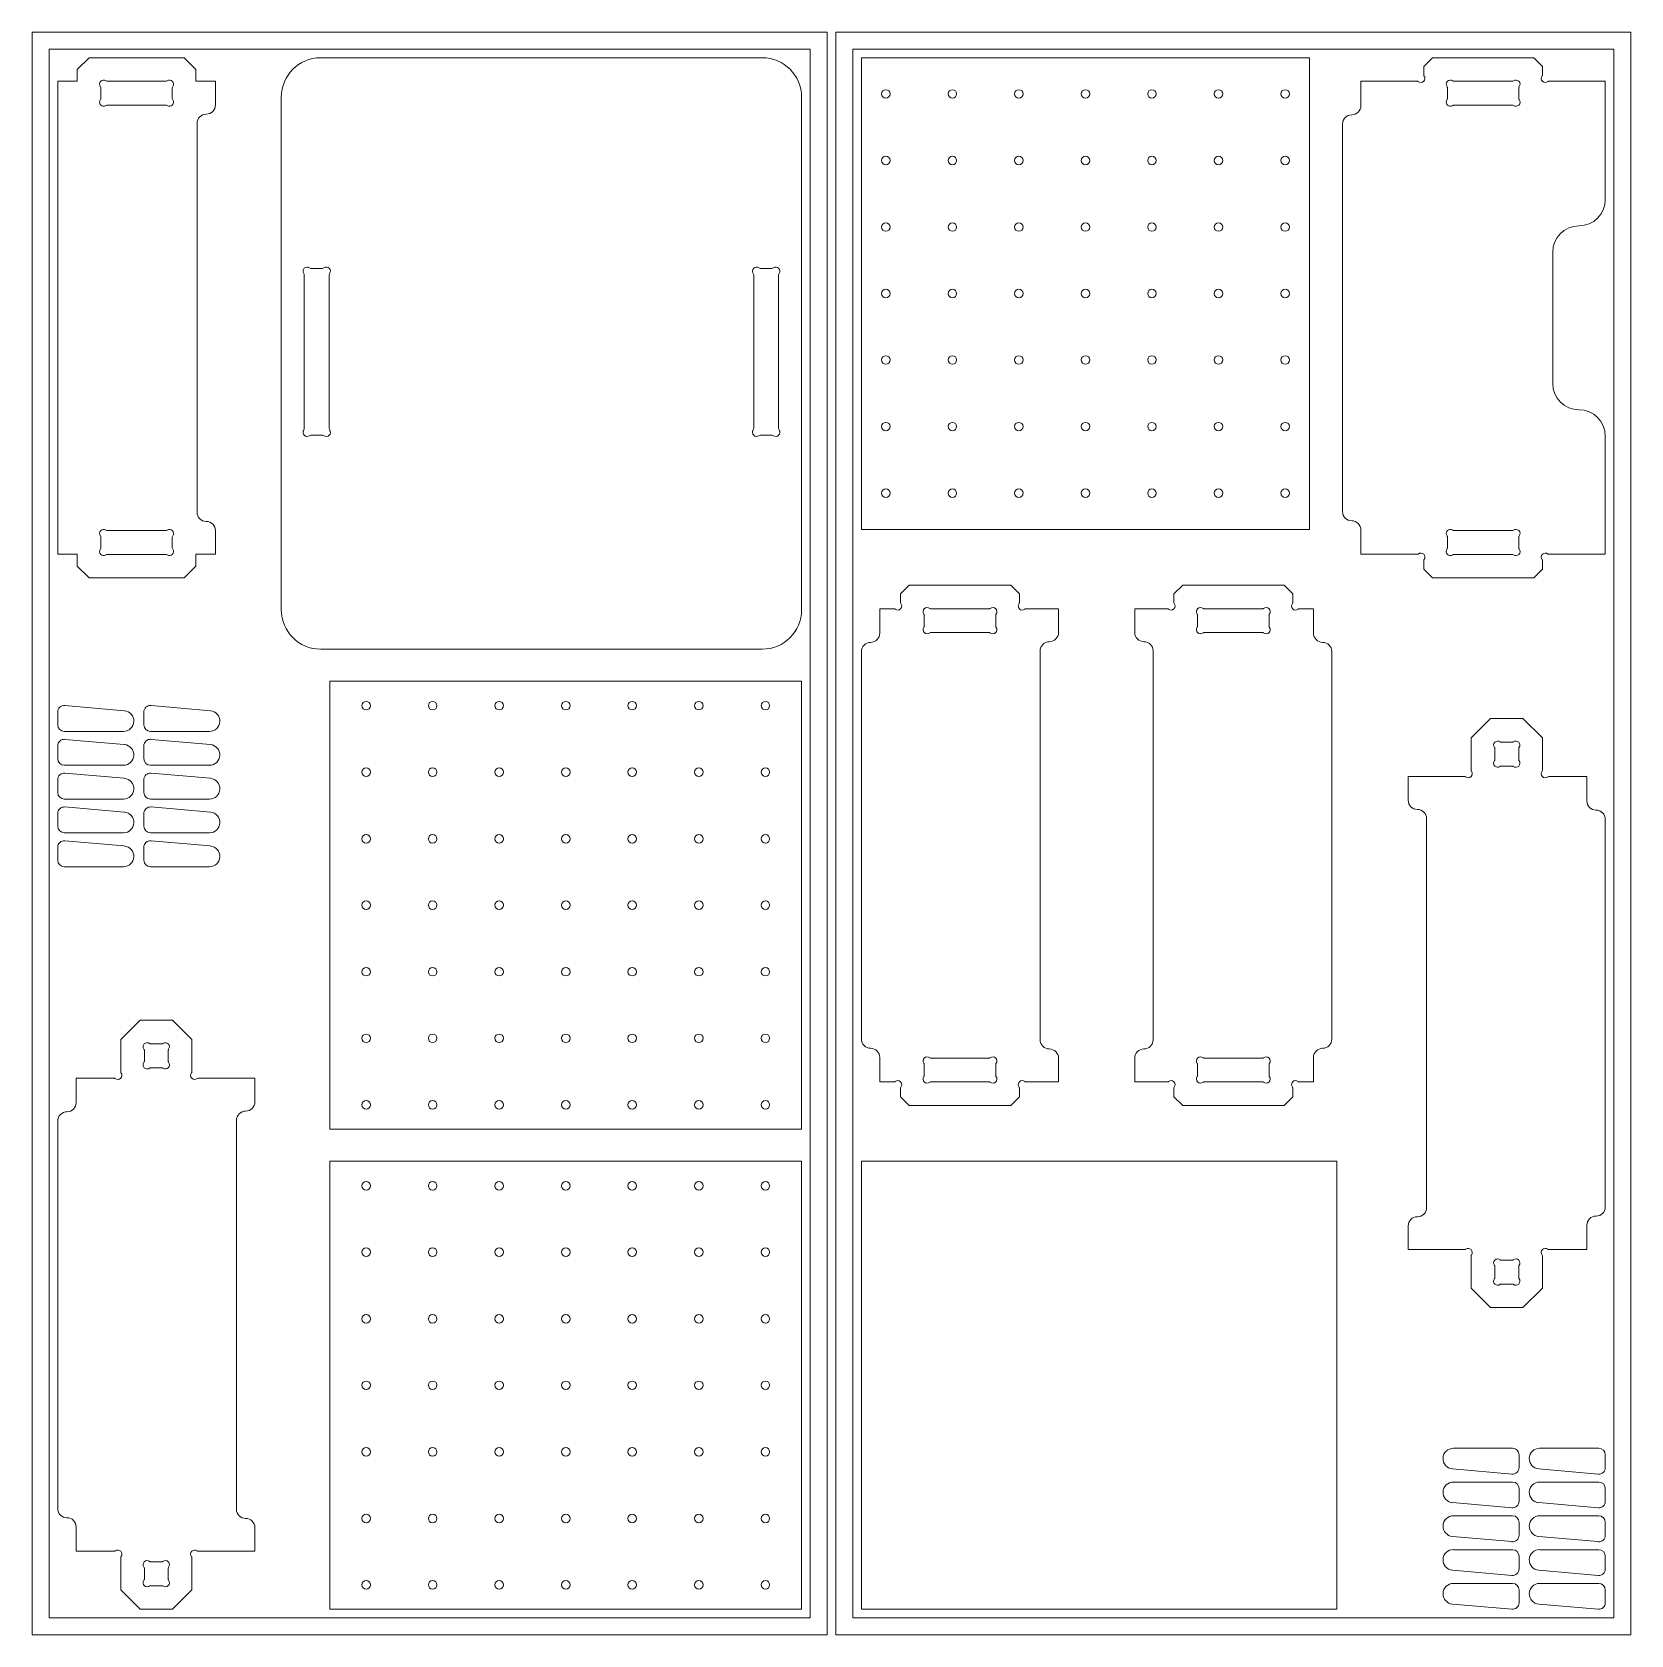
# Model space of a CAD drawing. Header units: millimetres. Extents: x 0 to 2440, y 0 to 1220.
# Drawn here: x 1223 to 2440, y 0 to 1220 of the extents above; entities that cross this region are included whole.
import ezdxf

# ---------------------------------------------------------------- set-up
doc = ezdxf.new("R2010")
doc.units = ezdxf.units.MM

msp = doc.modelspace()

# ---------------------------------------------------------------- linework, layer by layer
at = {"color": 7, "linetype": 'Continuous', "lineweight": 15}
for p, q in [((1828.4, 1220), (1223.3, 1220)), ((1223.3, 1220), (1223.3, 0)), ((1828.4, 0), (1828.4, 1220)), ((2440, 1220), (1834.9, 1220)), ((1834.9, 1220), (1834.9, 0)), ((2440, 0), (2440, 1220)), ((1815.4, 1207), (1236.3, 1207)), ((1236.3, 1207), (1236.3, 13)), ((1257.6, 1191.5), (1266.6, 1200.5)), ((1266.6, 1200.5), (1339, 1200.5)), ((1339, 1200.5), (1348, 1191.5)), ((1778.9, 1200.5), (1442.9, 1200.5)), ((1815.4, 13), (1815.4, 1207)), ((2427, 1207), (1847.9, 1207)), ((1847.9, 1207), (1847.9, 13)), ((1854.4, 1200.5), (1854.4, 841.5)), ((1854.4, 1200.5), (2195.4, 1200.5)), ((2195.4, 1200.5), (2195.4, 841.5)), ((2282.3, 1193.9), (2288.9, 1200.5)), ((2288.9, 1200.5), (2366.1, 1200.5)), ((2366.1, 1200.5), (2372.7, 1193.9)), ((2427, 13), (2427, 1207)), ((1257.6, 1182.5), (1257.6, 1191.5)), ((1348, 1191.5), (1348, 1182.5)), ((2282.3, 1187.3), (2282.3, 1193.9)), ((2372.7, 1193.9), (2372.7, 1187.3)), ((1242.8, 1182.5), (1257.6, 1182.5)), ((1242.8, 1182.5), (1242.8, 822.5)), ((1275.6, 1169.4), (1275.6, 1177.6)), ((1280.6, 1182.6), (1324.9, 1182.6)), ((1330, 1177.6), (1330, 1169.4)), ((1348, 1182.5), (1362.8, 1182.5)), ((1362.8, 1182.5), (1362.8, 1164.5)), ((2234.5, 1182.5), (2277.5, 1182.5)), ((2234.5, 1164), (2234.5, 1182.5)), ((2300.3, 1169.2), (2300.3, 1177.8)), ((2305.1, 1182.6), (2349.9, 1182.6)), ((2354.7, 1177.8), (2354.7, 1169.2)), ((2377.5, 1182.5), (2420.5, 1182.5)), ((2420.5, 1182.5), (2420.5, 1092.5)), ((1324.9, 1164.4), (1280.6, 1164.4)), ((1412.9, 1170.5), (1412.9, 780.3)), ((1808.9, 780.3), (1808.9, 1170.5)), ((2349.9, 1164.4), (2305.1, 1164.4)), ((1348.8, 854.5), (1348.8, 1150.5)), ((2220.5, 1150), (2220.5, 855)), ((2380.5, 952.5), (2380.5, 1052.5)), ((1444.3, 1040.1), (1435.4, 1040.1)), ((1786.3, 1040.1), (1777.4, 1040.1)), ((1430.4, 1035.1), (1430.4, 918.2)), ((1449.4, 918.2), (1449.4, 1035.1)), ((1772.4, 1035.1), (1772.4, 918.2)), ((1791.4, 918.2), (1791.4, 1035.1)), ((1435.4, 913.1), (1444.3, 913.1)), ((1777.4, 913.1), (1786.3, 913.1)), ((2420.5, 822.5), (2420.5, 912.5)), ((1275.6, 835.6), (1275.6, 827.4)), ((1324.9, 840.6), (1280.6, 840.6)), ((1330, 827.4), (1330, 835.6)), ((1362.8, 822.5), (1362.8, 840.5)), ((1854.4, 841.5), (2195.4, 841.5)), ((2234.5, 841), (2234.5, 822.5)), ((2300.3, 835.8), (2300.3, 827.2)), ((2349.9, 840.6), (2305.1, 840.6)), ((2354.7, 827.2), (2354.7, 835.8)), ((1242.8, 822.5), (1257.6, 822.5)), ((1257.6, 822.5), (1257.6, 813.5)), ((1280.6, 822.4), (1324.9, 822.4)), ((1348, 813.5), (1348, 822.5)), ((1348, 822.5), (1362.8, 822.5)), ((2234.5, 822.5), (2277.5, 822.5)), ((2282.3, 817.7), (2282.3, 811.1)), ((2305.1, 822.4), (2349.9, 822.4)), ((2372.7, 811.1), (2372.7, 817.7)), ((2377.5, 822.5), (2420.5, 822.5)), ((1257.6, 813.5), (1266.6, 804.5)), ((1339, 804.5), (1348, 813.5)), ((2282.3, 811.1), (2288.9, 804.5)), ((2366.1, 804.5), (2372.7, 811.1)), ((1266.6, 804.5), (1339, 804.5)), ((1884.2, 792.4), (1890.8, 799)), ((1890.8, 799), (1968, 799)), ((1968, 799), (1974.6, 792.4)), ((2098.9, 799), (2092.2, 792.4)), ((2176, 799), (2098.9, 799)), ((2182.6, 792.4), (2176, 799)), ((2288.9, 804.5), (2366.1, 804.5)), ((1868.4, 781), (1879.4, 781)), ((1868.4, 762.5), (1868.4, 781)), ((1884.2, 785.8), (1884.2, 792.4)), ((1906.9, 781.1), (1951.8, 781.1)), ((1974.6, 792.4), (1974.6, 785.8)), ((1979.3, 781), (2004.4, 781)), ((2004.4, 781), (2004.4, 763)), ((2087.5, 781), (2062.4, 781)), ((2062.4, 781), (2062.4, 763)), ((2092.2, 792.4), (2092.2, 785.8)), ((2159.9, 781.1), (2115, 781.1)), ((2182.6, 785.8), (2182.6, 792.4)), ((2198.4, 781), (2187.4, 781)), ((2198.4, 762.5), (2198.4, 781)), ((1902.2, 767.7), (1902.2, 776.3)), ((1956.6, 776.3), (1956.6, 767.7)), ((2110.2, 776.3), (2110.2, 767.7)), ((2164.6, 767.7), (2164.6, 776.3)), ((1951.8, 762.9), (1906.9, 762.9)), ((2115, 762.9), (2159.9, 762.9)), ((1442.9, 750.3), (1778.9, 750.3)), ((1854.4, 748.5), (1854.4, 453.5)), ((1990.4, 453), (1990.4, 749)), ((2076.4, 749), (2076.4, 453)), ((2212.4, 453.5), (2212.4, 748.5)), ((1449.9, 725.9), (1808.9, 725.9)), ((1449.9, 384.9), (1449.9, 725.9)), ((1808.9, 384.9), (1808.9, 725.9)), ((1242.8, 702.4), (1242.8, 692.7)), ((1293.4, 703.4), (1248.2, 707.4)), ((1308.3, 702.4), (1308.3, 692.7)), ((1359, 703.4), (1313.8, 707.4)), ((2333.2, 697.5), (2318.4, 682.8)), ((2357.8, 697.5), (2333.2, 697.5)), ((2372.6, 682.8), (2357.8, 697.5)), ((1247.8, 687.7), (1292.8, 687.7)), ((1313.3, 687.7), (1358.3, 687.7)), ((1242.8, 676.7), (1242.8, 666.9)), ((1293.4, 677.7), (1248.2, 681.6)), ((1308.3, 676.7), (1308.3, 666.9)), ((1359, 677.7), (1313.8, 681.6)), ((2318.4, 682.8), (2318.4, 658.1)), ((2336.4, 674.8), (2336.4, 666.1)), ((2349.8, 679.5), (2341.2, 679.5)), ((2354.6, 666.1), (2354.6, 674.8)), ((2372.6, 658.1), (2372.6, 682.8)), ((1247.8, 661.9), (1292.8, 661.9)), ((1313.3, 661.9), (1358.3, 661.9)), ((2341.2, 661.3), (2349.8, 661.3)), ((1242.8, 650.9), (1242.8, 641.2)), ((1293.4, 652), (1248.2, 655.9)), ((1308.3, 650.9), (1308.3, 641.2)), ((1359, 652), (1313.8, 655.9)), ((2313.6, 653.3), (2270.5, 653.3)), ((2270.5, 653.3), (2270.5, 635.3)), ((2406.5, 653.3), (2377.4, 653.3)), ((2406.5, 634.8), (2406.5, 653.3)), ((1247.8, 636.2), (1292.8, 636.2)), ((1313.3, 636.2), (1358.3, 636.2)), ((1242.8, 625.2), (1242.8, 615.5)), ((1293.4, 626.2), (1248.2, 630.2)), ((1308.3, 625.2), (1308.3, 615.5)), ((1359, 626.2), (1313.8, 630.2)), ((1247.8, 610.5), (1292.8, 610.5)), ((1313.3, 610.5), (1358.3, 610.5)), ((2284.5, 621.3), (2284.5, 325.3)), ((2420.5, 325.8), (2420.5, 620.8)), ((1242.8, 599.5), (1242.8, 589.7)), ((1293.4, 600.5), (1248.2, 604.5)), ((1308.3, 599.5), (1308.3, 589.7)), ((1359, 600.5), (1313.8, 604.5)), ((1247.8, 584.7), (1292.8, 584.7)), ((1313.3, 584.7), (1358.3, 584.7)), ((1290.7, 453.1), (1305.4, 467.9)), ((1305.4, 467.9), (1330.1, 467.9)), ((1330.1, 467.9), (1344.9, 453.1)), ((1290.7, 428.5), (1290.7, 453.1)), ((1344.9, 453.1), (1344.9, 428.5)), ((1308.7, 436.5), (1308.7, 445.1)), ((1313.4, 449.9), (1322.1, 449.9)), ((1326.9, 445.1), (1326.9, 436.5)), ((1868.4, 439.5), (1868.4, 421)), ((2198.4, 439.5), (2198.4, 421)), ((1322.1, 431.7), (1313.4, 431.7)), ((1902.2, 434.3), (1902.2, 425.7)), ((1951.8, 439.1), (1906.9, 439.1)), ((1956.6, 425.7), (1956.6, 434.3)), ((2004.4, 421), (2004.4, 439)), ((2062.4, 421), (2062.4, 439)), ((2110.2, 425.7), (2110.2, 434.3)), ((2115, 439.1), (2159.9, 439.1)), ((2164.6, 434.3), (2164.6, 425.7)), ((1256.8, 423.7), (1285.9, 423.7)), ((1256.8, 405.2), (1256.8, 423.7)), ((1349.6, 423.7), (1392.8, 423.7)), ((1392.8, 423.7), (1392.8, 405.7)), ((1868.4, 421), (1879.4, 421)), ((1884.2, 416.2), (1884.2, 409.6)), ((1906.9, 420.9), (1951.8, 420.9)), ((1974.6, 409.6), (1974.6, 416.2)), ((1979.3, 421), (2004.4, 421)), ((2087.5, 421), (2062.4, 421)), ((2092.2, 409.6), (2092.2, 416.2)), ((2159.9, 420.9), (2115, 420.9)), ((2182.6, 416.2), (2182.6, 409.6)), ((2198.4, 421), (2187.4, 421)), ((1884.2, 409.6), (1890.8, 403)), ((1890.8, 403), (1968, 403)), ((1968, 403), (1974.6, 409.6)), ((2098.9, 403), (2092.2, 409.6)), ((2176, 403), (2098.9, 403)), ((2182.6, 409.6), (2176, 403)), ((1242.8, 391.2), (1242.8, 96.2)), ((1378.8, 95.7), (1378.8, 391.7)), ((1449.9, 384.9), (1808.9, 384.9)), ((1449.9, 360.5), (1808.9, 360.5)), ((1449.9, 19.5), (1449.9, 360.5)), ((1808.9, 19.5), (1808.9, 360.5)), ((1854.4, 360.5), (2216.2, 360.5)), ((1854.4, 360.5), (1854.4, 19.5)), ((2216.2, 19.5), (2216.2, 360.5)), ((2270.5, 293.3), (2270.5, 311.3)), ((2406.5, 311.8), (2406.5, 293.3)), ((2313.6, 293.3), (2270.5, 293.3)), ((2406.5, 293.3), (2377.4, 293.3)), ((2318.4, 263.9), (2318.4, 288.6)), ((2341.2, 285.3), (2349.8, 285.3)), ((2372.6, 288.6), (2372.6, 263.9)), ((2336.4, 271.9), (2336.4, 280.6)), ((2354.6, 280.6), (2354.6, 271.9)), ((2333.2, 249.1), (2318.4, 263.9)), ((2349.8, 267.1), (2341.2, 267.1)), ((2372.6, 263.9), (2357.8, 249.1)), ((2357.8, 249.1), (2333.2, 249.1)), ((2349.9, 142.1), (2304.9, 142.1)), ((2354.9, 127.4), (2354.9, 137.1)), ((2415.5, 142.1), (2370.5, 142.1)), ((2420.5, 127.4), (2420.5, 137.1)), ((2304.2, 126.4), (2349.5, 122.4)), ((2369.8, 126.4), (2415.1, 122.4)), ((2349.9, 116.4), (2304.9, 116.4)), ((2354.9, 101.7), (2354.9, 111.4)), ((2415.5, 116.4), (2370.5, 116.4)), ((2420.5, 101.7), (2420.5, 111.4)), ((2304.2, 100.7), (2349.5, 96.7)), ((2369.8, 100.7), (2415.1, 96.7)), ((2349.9, 90.7), (2304.9, 90.7)), ((2354.9, 75.9), (2354.9, 85.7)), ((2415.5, 90.7), (2370.5, 90.7)), ((2420.5, 75.9), (2420.5, 85.7)), ((1256.8, 82.2), (1256.8, 63.7)), ((1392.8, 63.7), (1392.8, 81.7)), ((2304.2, 74.9), (2349.5, 71)), ((2369.8, 74.9), (2415.1, 71)), ((1256.8, 63.7), (1285.9, 63.7)), ((1349.6, 63.7), (1392.8, 63.7)), ((2349.9, 64.9), (2304.9, 64.9)), ((2415.5, 64.9), (2370.5, 64.9)), ((1290.7, 58.9), (1290.7, 34.3)), ((1308.7, 50.9), (1308.7, 42.3)), ((1322.1, 55.7), (1313.4, 55.7)), ((1326.9, 42.3), (1326.9, 50.9)), ((1344.9, 34.3), (1344.9, 58.9)), ((2304.2, 49.2), (2349.5, 45.2)), ((2354.9, 50.2), (2354.9, 59.9)), ((2369.8, 49.2), (2415.1, 45.2)), ((2420.5, 50.2), (2420.5, 59.9)), ((1313.4, 37.5), (1322.1, 37.5)), ((2349.9, 39.2), (2304.9, 39.2)), ((2415.5, 39.2), (2370.5, 39.2)), ((1290.7, 34.3), (1305.4, 19.5)), ((1330.1, 19.5), (1344.9, 34.3)), ((2354.9, 24.5), (2354.9, 34.2)), ((2420.5, 24.5), (2420.5, 34.2)), ((1236.3, 13), (1815.4, 13)), ((1305.4, 19.5), (1330.1, 19.5)), ((1449.9, 19.5), (1808.9, 19.5)), ((1847.9, 13), (2427, 13)), ((1854.4, 19.5), (2216.2, 19.5)), ((2304.2, 23.5), (2349.5, 19.5)), ((2369.8, 23.5), (2415.1, 19.5)), ((1223.3, 0), (1828.4, 0)), ((1834.9, 0), (2440, 0))]:
    msp.add_line(p, q, dxfattribs=at)
for centre in [(1873, 1172.9), (1873, 1172.9), (1923.6, 1172.9), (1923.6, 1172.9), (1974.2, 1172.9), (1974.2, 1172.9), (2024.9, 1172.9), (2024.9, 1172.9), (2075.5, 1172.9), (2075.5, 1172.9), (2126.1, 1172.9), (2126.1, 1172.9), (2176.8, 1172.9), (2176.8, 1172.9), (1873, 1122.3), (1873, 1122.3), (1923.6, 1122.3), (1923.6, 1122.3), (1974.2, 1122.3), (1974.2, 1122.3), (2024.9, 1122.3), (2024.9, 1122.3), (2075.5, 1122.3), (2075.5, 1122.3), (2126.1, 1122.3), (2126.1, 1122.3), (2176.8, 1122.3), (2176.8, 1122.3), (1873, 1071.6), (1873, 1071.6), (1923.6, 1071.6), (1923.6, 1071.6), (1974.2, 1071.6), (1974.2, 1071.6), (2024.9, 1071.6), (2024.9, 1071.6), (2075.5, 1071.6), (2075.5, 1071.6), (2126.1, 1071.6), (2126.1, 1071.6), (2176.8, 1071.6), (2176.8, 1071.6), (1873, 1021), (1873, 1021), (1923.6, 1021), (1923.6, 1021), (1974.2, 1021), (1974.2, 1021), (2024.9, 1021), (2024.9, 1021), (2075.5, 1021), (2075.5, 1021), (2126.1, 1021), (2126.1, 1021), (2176.8, 1021), (2176.8, 1021), (1873, 970.4), (1873, 970.4), (1923.6, 970.4), (1923.6, 970.4), (1974.2, 970.4), (1974.2, 970.4), (2024.9, 970.4), (2024.9, 970.4), (2075.5, 970.4), (2075.5, 970.4), (2126.1, 970.4), (2126.1, 970.4), (2176.8, 970.4), (2176.8, 970.4), (1873, 919.7), (1873, 919.7), (1923.6, 919.7), (1923.6, 919.7), (1974.2, 919.7), (1974.2, 919.7), (2024.9, 919.7), (2024.9, 919.7), (2075.5, 919.7), (2075.5, 919.7), (2126.1, 919.7), (2126.1, 919.7), (2176.8, 919.7), (2176.8, 919.7), (1873, 869.1), (1873, 869.1), (1923.6, 869.1), (1923.6, 869.1), (1974.2, 869.1), (1974.2, 869.1), (2024.9, 869.1), (2024.9, 869.1), (2075.5, 869.1), (2075.5, 869.1), (2126.1, 869.1), (2126.1, 869.1), (2176.8, 869.1), (2176.8, 869.1), (1477.5, 707.3), (1477.5, 707.3), (1528.1, 707.3), (1528.1, 707.3), (1578.7, 707.3), (1578.7, 707.3), (1629.4, 707.3), (1629.4, 707.3), (1680, 707.3), (1680, 707.3), (1730.6, 707.3), (1730.6, 707.3), (1781.3, 707.3), (1781.3, 707.3), (1477.5, 656.7), (1477.5, 656.7), (1528.1, 656.7), (1528.1, 656.7), (1578.7, 656.7), (1578.7, 656.7), (1629.4, 656.7), (1629.4, 656.7), (1680, 656.7), (1680, 656.7), (1730.6, 656.7), (1730.6, 656.7), (1781.3, 656.7), (1781.3, 656.7), (1477.5, 606), (1477.5, 606), (1528.1, 606), (1528.1, 606), (1578.7, 606), (1578.7, 606), (1629.4, 606), (1629.4, 606), (1680, 606), (1680, 606), (1730.6, 606), (1730.6, 606), (1781.3, 606), (1781.3, 606), (1477.5, 555.4), (1477.5, 555.4), (1528.1, 555.4), (1528.1, 555.4), (1578.7, 555.4), (1578.7, 555.4), (1629.4, 555.4), (1629.4, 555.4), (1680, 555.4), (1680, 555.4), (1730.6, 555.4), (1730.6, 555.4), (1781.3, 555.4), (1781.3, 555.4), (1477.5, 504.8), (1477.5, 504.8), (1528.1, 504.8), (1528.1, 504.8), (1578.7, 504.8), (1578.7, 504.8), (1629.4, 504.8), (1629.4, 504.8), (1680, 504.8), (1680, 504.8), (1730.6, 504.8), (1730.6, 504.8), (1781.3, 504.8), (1781.3, 504.8), (1477.5, 454.1), (1477.5, 454.1), (1528.1, 454.1), (1528.1, 454.1), (1578.7, 454.1), (1578.7, 454.1), (1629.4, 454.1), (1629.4, 454.1), (1680, 454.1), (1680, 454.1), (1730.6, 454.1), (1730.6, 454.1), (1781.3, 454.1), (1781.3, 454.1), (1477.5, 403.5), (1477.5, 403.5), (1528.1, 403.5), (1528.1, 403.5), (1578.7, 403.5), (1578.7, 403.5), (1629.4, 403.5), (1629.4, 403.5), (1680, 403.5), (1680, 403.5), (1730.6, 403.5), (1730.6, 403.5), (1781.3, 403.5), (1781.3, 403.5), (1477.5, 341.9), (1477.5, 341.9), (1528.1, 341.9), (1528.1, 341.9), (1578.7, 341.9), (1578.7, 341.9), (1629.4, 341.9), (1629.4, 341.9), (1680, 341.9), (1680, 341.9), (1730.6, 341.9), (1730.6, 341.9), (1781.3, 341.9), (1781.3, 341.9), (1477.5, 291.3), (1477.5, 291.3), (1528.1, 291.3), (1528.1, 291.3), (1578.7, 291.3), (1578.7, 291.3), (1629.4, 291.3), (1629.4, 291.3), (1680, 291.3), (1680, 291.3), (1730.6, 291.3), (1730.6, 291.3), (1781.3, 291.3), (1781.3, 291.3), (1477.5, 240.6), (1477.5, 240.6), (1528.1, 240.6), (1528.1, 240.6), (1578.7, 240.6), (1578.7, 240.6), (1629.4, 240.6), (1629.4, 240.6), (1680, 240.6), (1680, 240.6), (1730.6, 240.6), (1730.6, 240.6), (1781.3, 240.6), (1781.3, 240.6), (1477.5, 190), (1477.5, 190), (1528.1, 190), (1528.1, 190), (1578.7, 190), (1578.7, 190), (1629.4, 190), (1629.4, 190), (1680, 190), (1680, 190), (1730.6, 190), (1730.6, 190), (1781.3, 190), (1781.3, 190), (1477.5, 139.4), (1477.5, 139.4), (1528.1, 139.4), (1528.1, 139.4), (1578.7, 139.4), (1578.7, 139.4), (1629.4, 139.4), (1629.4, 139.4), (1680, 139.4), (1680, 139.4), (1730.6, 139.4), (1730.6, 139.4), (1781.3, 139.4), (1781.3, 139.4), (1477.5, 88.7), (1477.5, 88.7), (1528.1, 88.7), (1528.1, 88.7), (1578.7, 88.7), (1578.7, 88.7), (1629.4, 88.7), (1629.4, 88.7), (1680, 88.7), (1680, 88.7), (1730.6, 88.7), (1730.6, 88.7), (1781.3, 88.7), (1781.3, 88.7), (1477.5, 38.1), (1477.5, 38.1), (1528.1, 38.1), (1528.1, 38.1), (1578.7, 38.1), (1578.7, 38.1), (1629.4, 38.1), (1629.4, 38.1), (1680, 38.1), (1680, 38.1), (1730.6, 38.1), (1730.6, 38.1), (1781.3, 38.1), (1781.3, 38.1)]:
    msp.add_circle(centre, 3.25, dxfattribs=at)
for centre, radius, start, end in [((1442.9, 1170.5), 30, 90, 180), ((1442.9, 1170.5), 30, 90, 180), ((1778.9, 1170.5), 30, 0, 90), ((1778.9, 1170.5), 30, 0, 90), ((1277.7, 1180.4), 3.1, 54.5577, 215.4423), ((1277.7, 1180.4), 3.1, 54.5577, 215.4423), ((1327.8, 1180.4), 3.1, 324.5577, 125.4423), ((1327.8, 1180.4), 3.1, 324.5577, 125.4423), ((2280.1, 1184.7), 3.1, 231.1275, 38.8725), ((2280.1, 1184.7), 3.1, 231.1275, 38.8725), ((2283.3, 1187.3), 1, 180, 218.8725), ((2283.3, 1187.3), 1, 180, 218.8725), ((2302.5, 1180.4), 3.1, 51.1275, 218.8725), ((2302.5, 1180.4), 3.1, 51.1275, 218.8725), ((2352.5, 1180.4), 3.1, 321.1275, 128.8725), ((2352.5, 1180.4), 3.1, 321.1275, 128.8725), ((2374.9, 1184.7), 3.1, 141.1275, 308.8725), ((2374.9, 1184.7), 3.1, 141.1275, 308.8725), ((2371.7, 1187.3), 1, 321.1275, 0), ((2371.7, 1187.3), 1, 321.1275, 0), ((1273.8, 1177.6), 1.8, 0, 35.4423), ((1273.8, 1177.6), 1.8, 0, 35.4423), ((1280.6, 1184.4), 1.8, 234.5577, 270), ((1280.6, 1184.4), 1.8, 234.5577, 270), ((1324.9, 1184.4), 1.8, 270, 305.4423), ((1324.9, 1184.4), 1.8, 270, 305.4423), ((1331.8, 1177.6), 1.8, 144.5577, 180), ((1331.8, 1177.6), 1.8, 144.5577, 180), ((2277.5, 1181.5), 1, 51.1275, 90), ((2277.5, 1181.5), 1, 51.1275, 90), ((2299.3, 1177.8), 1, 0, 38.8725), ((2299.3, 1177.8), 1, 0, 38.8725), ((2305.1, 1183.6), 1, 231.1275, 270), ((2305.1, 1183.6), 1, 231.1275, 270), ((2349.9, 1183.6), 1, 270, 308.8725), ((2349.9, 1183.6), 1, 270, 308.8725), ((2355.7, 1177.8), 1, 141.1275, 180), ((2355.7, 1177.8), 1, 141.1275, 180), ((2377.5, 1181.5), 1, 90, 128.8725), ((2377.5, 1181.5), 1, 90, 128.8725), ((1277.7, 1166.6), 3.1, 144.5577, 305.4423), ((1277.7, 1166.6), 3.1, 144.5577, 305.4423), ((1273.8, 1169.4), 1.8, 324.5577, 0), ((1273.8, 1169.4), 1.8, 324.5577, 0), ((1280.6, 1162.6), 1.8, 90, 125.4423), ((1280.6, 1162.6), 1.8, 90, 125.4423), ((1324.9, 1162.6), 1.8, 54.5577, 90), ((1324.9, 1162.6), 1.8, 54.5577, 90), ((1327.8, 1166.6), 3.1, 234.5577, 35.4423), ((1327.8, 1166.6), 3.1, 234.5577, 35.4423), ((1331.8, 1169.4), 1.8, 180, 215.4423), ((1331.8, 1169.4), 1.8, 180, 215.4423), ((1355.8, 1164.5), 7, 270, 0), ((1355.8, 1164.5), 7, 270, 0), ((2227.5, 1164), 7, 270, 0), ((2227.5, 1164), 7, 270, 0), ((2302.5, 1166.6), 3.1, 141.1275, 308.8725), ((2302.5, 1166.6), 3.1, 141.1275, 308.8725), ((2299.3, 1169.2), 1, 321.1275, 0), ((2299.3, 1169.2), 1, 321.1275, 0), ((2305.1, 1163.4), 1, 90, 128.8725), ((2305.1, 1163.4), 1, 90, 128.8725), ((2349.9, 1163.4), 1, 51.1275, 90), ((2349.9, 1163.4), 1, 51.1275, 90), ((2352.5, 1166.6), 3.1, 231.1275, 38.8725), ((2352.5, 1166.6), 3.1, 231.1275, 38.8725), ((2355.7, 1169.2), 1, 180, 218.8725), ((2355.7, 1169.2), 1, 180, 218.8725), ((1355.8, 1150.5), 7, 90, 180), ((1355.8, 1150.5), 7, 90, 180), ((2227.5, 1150), 7, 90, 180), ((2227.5, 1150), 7, 90, 180), ((2400.5, 1092.5), 20, 270, 0), ((2400.5, 1092.5), 20, 270, 0), ((2400.5, 1052.5), 20, 90, 180), ((2400.5, 1052.5), 20, 90, 180), ((1432.6, 1038), 3.1, 54.5577, 215.4423), ((1432.6, 1038), 3.1, 54.5577, 215.4423), ((1435.4, 1041.9), 1.8, 234.5577, 270), ((1435.4, 1041.9), 1.8, 234.5577, 270), ((1444.3, 1041.9), 1.8, 270, 305.4423), ((1444.3, 1041.9), 1.8, 270, 305.4423), ((1447.2, 1038), 3.1, 324.5577, 125.4423), ((1447.2, 1038), 3.1, 324.5577, 125.4423), ((1774.6, 1038), 3.1, 54.5577, 215.4423), ((1774.6, 1038), 3.1, 54.5577, 215.4423), ((1777.4, 1041.9), 1.8, 234.5577, 270), ((1777.4, 1041.9), 1.8, 234.5577, 270), ((1786.3, 1041.9), 1.8, 270, 305.4423), ((1786.3, 1041.9), 1.8, 270, 305.4423), ((1789.2, 1038), 3.1, 324.5577, 125.4423), ((1789.2, 1038), 3.1, 324.5577, 125.4423), ((1428.6, 1035.1), 1.8, 360, 35.4423), ((1428.6, 1035.1), 1.8, 360, 35.4423), ((1451.2, 1035.1), 1.8, 144.5577, 180), ((1451.2, 1035.1), 1.8, 144.5577, 180), ((1770.6, 1035.1), 1.8, 0, 35.4423), ((1770.6, 1035.1), 1.8, 0, 35.4423), ((1793.2, 1035.1), 1.8, 144.5577, 180), ((1793.2, 1035.1), 1.8, 144.5577, 180), ((2400.5, 952.5), 20, 180, 270), ((2400.5, 952.5), 20, 180, 270), ((2400.5, 912.5), 20, 0, 90), ((2400.5, 912.5), 20, 0, 90), ((1432.6, 915.3), 3.1, 144.5577, 305.4423), ((1432.6, 915.3), 3.1, 144.5577, 305.4423), ((1428.6, 918.2), 1.8, 324.5577, 0), ((1428.6, 918.2), 1.8, 324.5577, 0), ((1447.2, 915.3), 3.1, 234.5577, 35.4423), ((1447.2, 915.3), 3.1, 234.5577, 35.4423), ((1451.2, 918.2), 1.8, 180, 215.4423), ((1451.2, 918.2), 1.8, 180, 215.4423), ((1774.6, 915.3), 3.1, 144.5577, 305.4423), ((1774.6, 915.3), 3.1, 144.5577, 305.4423), ((1770.6, 918.2), 1.8, 324.5577, 0), ((1770.6, 918.2), 1.8, 324.5577, 0), ((1789.2, 915.3), 3.1, 234.5577, 35.4423), ((1789.2, 915.3), 3.1, 234.5577, 35.4423), ((1793.2, 918.2), 1.8, 180, 215.4423), ((1793.2, 918.2), 1.8, 180, 215.4423), ((1435.4, 911.3), 1.8, 90, 125.4423), ((1435.4, 911.3), 1.8, 90, 125.4423), ((1444.3, 911.3), 1.8, 54.5577, 90), ((1444.3, 911.3), 1.8, 54.5577, 90), ((1777.4, 911.3), 1.8, 90, 125.4423), ((1777.4, 911.3), 1.8, 90, 125.4423), ((1786.3, 911.3), 1.8, 54.5577, 90), ((1786.3, 911.3), 1.8, 54.5577, 90), ((1355.8, 854.5), 7, 180, 270), ((1355.8, 854.5), 7, 180, 270), ((2227.5, 855), 7, 180, 270), ((2227.5, 855), 7, 180, 270), ((1355.8, 840.5), 7, 0, 90), ((1355.8, 840.5), 7, 0, 90), ((2227.5, 841), 7, 0, 90), ((2227.5, 841), 7, 0, 90), ((1277.7, 838.4), 3.1, 54.5577, 215.4423), ((1277.7, 838.4), 3.1, 54.5577, 215.4423), ((1273.8, 835.6), 1.8, 0, 35.4423), ((1273.8, 835.6), 1.8, 0, 35.4423), ((1280.6, 842.4), 1.8, 234.5577, 270), ((1280.6, 842.4), 1.8, 234.5577, 270), ((1324.9, 842.4), 1.8, 270, 305.4423), ((1324.9, 842.4), 1.8, 270, 305.4423), ((1327.8, 838.4), 3.1, 324.5577, 125.4423), ((1327.8, 838.4), 3.1, 324.5577, 125.4423), ((1331.8, 835.6), 1.8, 144.5577, 180), ((1331.8, 835.6), 1.8, 144.5577, 180), ((2302.5, 838.4), 3.1, 51.1275, 218.8725), ((2302.5, 838.4), 3.1, 51.1275, 218.8725), ((2299.3, 835.8), 1, 0, 38.8725), ((2299.3, 835.8), 1, 0, 38.8725), ((2305.1, 841.6), 1, 231.1275, 270), ((2305.1, 841.6), 1, 231.1275, 270), ((2349.9, 841.6), 1, 270, 308.8725), ((2349.9, 841.6), 1, 270, 308.8725), ((2352.5, 838.4), 3.1, 321.1275, 128.8725), ((2352.5, 838.4), 3.1, 321.1275, 128.8725), ((2355.7, 835.8), 1, 141.1275, 180), ((2355.7, 835.8), 1, 141.1275, 180), ((1277.7, 824.6), 3.1, 144.5577, 305.4423), ((1277.7, 824.6), 3.1, 144.5577, 305.4423), ((1273.8, 827.4), 1.8, 324.5577, 0), ((1273.8, 827.4), 1.8, 324.5577, 0), ((1280.6, 820.6), 1.8, 90, 125.4423), ((1280.6, 820.6), 1.8, 90, 125.4423), ((1324.9, 820.6), 1.8, 54.5577, 90), ((1324.9, 820.6), 1.8, 54.5577, 90), ((1327.8, 824.6), 3.1, 234.5577, 35.4423), ((1327.8, 824.6), 3.1, 234.5577, 35.4423), ((1331.8, 827.4), 1.8, 180, 215.4423), ((1331.8, 827.4), 1.8, 180, 215.4423), ((2277.5, 823.5), 1, 270, 308.8725), ((2277.5, 823.5), 1, 270, 308.8725), ((2280.1, 820.3), 3.1, 321.1275, 128.8725), ((2280.1, 820.3), 3.1, 321.1275, 128.8725), ((2283.3, 817.7), 1, 141.1275, 180), ((2283.3, 817.7), 1, 141.1275, 180), ((2302.5, 824.6), 3.1, 141.1275, 308.8725), ((2302.5, 824.6), 3.1, 141.1275, 308.8725), ((2299.3, 827.2), 1, 321.1275, 0), ((2299.3, 827.2), 1, 321.1275, 0), ((2305.1, 821.4), 1, 90, 128.8725), ((2305.1, 821.4), 1, 90, 128.8725), ((2349.9, 821.4), 1, 51.1275, 90), ((2349.9, 821.4), 1, 51.1275, 90), ((2352.5, 824.6), 3.1, 231.1275, 38.8725), ((2352.5, 824.6), 3.1, 231.1275, 38.8725), ((2355.7, 827.2), 1, 180, 218.8725), ((2355.7, 827.2), 1, 180, 218.8725), ((2374.9, 820.3), 3.1, 51.1275, 218.8725), ((2374.9, 820.3), 3.1, 51.1275, 218.8725), ((2371.7, 817.7), 1, 0, 38.8725), ((2371.7, 817.7), 1, 0, 38.8725), ((2377.5, 823.5), 1, 231.1275, 270), ((2377.5, 823.5), 1, 231.1275, 270), ((1879.4, 780), 1, 51.1275, 90), ((1879.4, 780), 1, 51.1275, 90), ((1882, 783.2), 3.1, 231.1275, 38.8725), ((1882, 783.2), 3.1, 231.1275, 38.8725), ((1885.2, 785.8), 1, 180, 218.8725), ((1885.2, 785.8), 1, 180, 218.8725), ((1904.4, 778.9), 3.1, 51.1275, 218.8725), ((1904.4, 778.9), 3.1, 51.1275, 218.8725), ((1906.9, 782.1), 1, 231.1275, 270), ((1906.9, 782.1), 1, 231.1275, 270), ((1951.8, 782.1), 1, 270, 308.8725), ((1951.8, 782.1), 1, 270, 308.8725), ((1954.4, 778.9), 3.1, 321.1275, 128.8725), ((1954.4, 778.9), 3.1, 321.1275, 128.8725), ((1976.8, 783.2), 3.1, 141.1275, 308.8725), ((1976.8, 783.2), 3.1, 141.1275, 308.8725), ((1973.6, 785.8), 1, 321.1275, 0), ((1973.6, 785.8), 1, 321.1275, 0), ((1979.3, 780), 1, 90, 128.8725), ((1979.3, 780), 1, 90, 128.8725), ((2087.5, 780), 1, 51.1275, 90), ((2087.5, 780), 1, 51.1275, 90), ((2090, 783.2), 3.1, 231.1275, 38.8725), ((2090, 783.2), 3.1, 231.1275, 38.8725), ((2093.2, 785.8), 1, 180, 218.8725), ((2093.2, 785.8), 1, 180, 218.8725), ((2112.4, 778.9), 3.1, 51.1275, 218.8725), ((2112.4, 778.9), 3.1, 51.1275, 218.8725), ((2115, 782.1), 1, 231.1275, 270), ((2115, 782.1), 1, 231.1275, 270), ((2159.9, 782.1), 1, 270, 308.8725), ((2159.9, 782.1), 1, 270, 308.8725), ((2162.4, 778.9), 3.1, 321.1275, 128.8725), ((2162.4, 778.9), 3.1, 321.1275, 128.8725), ((2184.8, 783.2), 3.1, 141.1275, 308.8725), ((2184.8, 783.2), 3.1, 141.1275, 308.8725), ((2181.6, 785.8), 1, 321.1275, 0), ((2181.6, 785.8), 1, 321.1275, 0), ((2187.4, 780), 1, 90, 128.8725), ((2187.4, 780), 1, 90, 128.8725), ((1442.9, 780.3), 30, 180, 270), ((1442.9, 780.3), 30, 180, 270), ((1778.9, 780.3), 30, 270, 0), ((1778.9, 780.3), 30, 270, 0), ((1901.2, 776.3), 1, 0, 38.8725), ((1901.2, 776.3), 1, 0, 38.8725), ((1957.6, 776.3), 1, 141.1275, 180), ((1957.6, 776.3), 1, 141.1275, 180), ((2109.2, 776.3), 1, 0, 38.8725), ((2109.2, 776.3), 1, 0, 38.8725), ((2165.6, 776.3), 1, 141.1275, 180), ((2165.6, 776.3), 1, 141.1275, 180), ((1861.4, 762.5), 7, 270, 0), ((1861.4, 762.5), 7, 270, 0), ((1904.4, 765.1), 3.1, 141.1275, 308.8725), ((1904.4, 765.1), 3.1, 141.1275, 308.8725), ((1901.2, 767.7), 1, 321.1275, 0), ((1901.2, 767.7), 1, 321.1275, 0), ((1906.9, 761.9), 1, 90, 128.8725), ((1906.9, 761.9), 1, 90, 128.8725), ((1951.8, 761.9), 1, 51.1275, 90), ((1951.8, 761.9), 1, 51.1275, 90), ((1954.4, 765.1), 3.1, 231.1275, 38.8725), ((1954.4, 765.1), 3.1, 231.1275, 38.8725), ((1957.6, 767.7), 1, 180, 218.8725), ((1957.6, 767.7), 1, 180, 218.8725), ((1997.4, 763), 7, 270, 0), ((1997.4, 763), 7, 270, 0), ((2069.4, 763), 7, 180, 270), ((2069.4, 763), 7, 180, 270), ((2112.4, 765.1), 3.1, 141.1275, 308.8725), ((2112.4, 765.1), 3.1, 141.1275, 308.8725), ((2109.2, 767.7), 1, 321.1275, 0), ((2109.2, 767.7), 1, 321.1275, 0), ((2115, 761.9), 1, 90, 128.8725), ((2115, 761.9), 1, 90, 128.8725), ((2159.9, 761.9), 1, 51.1275, 90), ((2159.9, 761.9), 1, 51.1275, 90), ((2162.4, 765.1), 3.1, 231.1275, 38.8725), ((2162.4, 765.1), 3.1, 231.1275, 38.8725), ((2165.6, 767.7), 1, 180, 218.8725), ((2165.6, 767.7), 1, 180, 218.8725), ((2205.4, 762.5), 7, 180, 270), ((2205.4, 762.5), 7, 180, 270), ((1861.4, 748.5), 7, 90, 180), ((1861.4, 748.5), 7, 90, 180), ((1997.4, 749), 7, 90, 180), ((1997.4, 749), 7, 90, 180), ((2069.4, 749), 7, 0, 90), ((2069.4, 749), 7, 0, 90), ((2205.4, 748.5), 7, 0, 90), ((2205.4, 748.5), 7, 0, 90), ((1247.8, 702.4), 5, 85, 180), ((1247.8, 702.4), 5, 85, 180), ((1292.8, 695.6), 7.89, 270, 85), ((1292.8, 695.6), 7.89, 270, 85), ((1313.3, 702.4), 5, 85, 180), ((1313.3, 702.4), 5, 85, 180), ((1358.3, 695.6), 7.89, 270, 85), ((1358.3, 695.6), 7.89, 270, 85), ((1247.8, 692.7), 5, 180, 270), ((1247.8, 692.7), 5, 180, 270), ((1313.3, 692.7), 5, 180, 270), ((1313.3, 692.7), 5, 180, 270), ((1247.8, 676.7), 5, 85, 180), ((1247.8, 676.7), 5, 85, 180), ((1292.8, 669.8), 7.89, 270, 85), ((1292.8, 669.8), 7.89, 270, 85), ((1313.3, 676.7), 5, 85, 180), ((1313.3, 676.7), 5, 85, 180), ((1358.3, 669.8), 7.89, 270, 85), ((1358.3, 669.8), 7.89, 270, 85), ((2338.6, 677.3), 3.1, 51.1275, 218.8725), ((2338.6, 677.3), 3.1, 51.1275, 218.8725), ((2335.4, 674.8), 1, 0, 38.8725), ((2335.4, 674.8), 1, 0, 38.8725), ((2341.2, 680.5), 1, 231.1275, 270), ((2341.2, 680.5), 1, 231.1275, 270), ((2349.8, 680.5), 1, 270, 308.8725), ((2349.8, 680.5), 1, 270, 308.8725), ((2352.4, 677.3), 3.1, 321.1275, 128.8725), ((2352.4, 677.3), 3.1, 321.1275, 128.8725), ((2355.6, 674.8), 1, 141.1275, 180), ((2355.6, 674.8), 1, 141.1275, 180), ((1247.8, 666.9), 5, 180, 270), ((1247.8, 666.9), 5, 180, 270), ((1313.3, 666.9), 5, 180, 270), ((1313.3, 666.9), 5, 180, 270), ((2338.6, 663.5), 3.1, 141.1275, 308.8725), ((2338.6, 663.5), 3.1, 141.1275, 308.8725), ((2335.4, 666.1), 1, 321.1275, 0), ((2335.4, 666.1), 1, 321.1275, 0), ((2341.2, 660.3), 1, 90, 128.8725), ((2341.2, 660.3), 1, 90, 128.8725), ((2349.8, 660.3), 1, 51.1275, 90), ((2349.8, 660.3), 1, 51.1275, 90), ((2352.4, 663.5), 3.1, 231.1275, 38.8725), ((2352.4, 663.5), 3.1, 231.1275, 38.8725), ((2355.6, 666.1), 1, 180, 218.8725), ((2355.6, 666.1), 1, 180, 218.8725), ((1247.8, 650.9), 5, 85, 180), ((1247.8, 650.9), 5, 85, 180), ((1292.8, 644.1), 7.89, 270, 85), ((1292.8, 644.1), 7.89, 270, 85), ((1313.3, 650.9), 5, 85, 180), ((1313.3, 650.9), 5, 85, 180), ((1358.3, 644.1), 7.89, 270, 85), ((1358.3, 644.1), 7.89, 270, 85), ((2313.6, 652.3), 1, 51.1275, 90), ((2313.6, 652.3), 1, 51.1275, 90), ((2316.2, 655.5), 3.1, 231.1275, 38.8725), ((2316.2, 655.5), 3.1, 231.1275, 38.8725), ((2319.4, 658.1), 1, 180, 218.8725), ((2319.4, 658.1), 1, 180, 218.8725), ((2374.8, 655.5), 3.1, 141.1275, 308.8725), ((2374.8, 655.5), 3.1, 141.1275, 308.8725), ((2371.6, 658.1), 1, 321.1275, 0), ((2371.6, 658.1), 1, 321.1275, 0), ((2377.4, 652.3), 1, 90, 128.8725), ((2377.4, 652.3), 1, 90, 128.8725), ((1247.8, 641.2), 5, 180, 270), ((1247.8, 641.2), 5, 180, 270), ((1313.3, 641.2), 5, 180, 270), ((1313.3, 641.2), 5, 180, 270), ((2277.5, 635.3), 7, 180, 270), ((2277.5, 635.3), 7, 180, 270), ((2413.5, 634.8), 7, 180, 270), ((2413.5, 634.8), 7, 180, 270), ((1247.8, 625.2), 5, 85, 180), ((1247.8, 625.2), 5, 85, 180), ((1292.8, 618.4), 7.89, 270, 85), ((1292.8, 618.4), 7.89, 270, 85), ((1313.3, 625.2), 5, 85, 180), ((1313.3, 625.2), 5, 85, 180), ((1358.3, 618.4), 7.89, 270, 85), ((1358.3, 618.4), 7.89, 270, 85), ((2277.5, 621.3), 7, 0, 90), ((2277.5, 621.3), 7, 0, 90), ((2413.5, 620.8), 7, 0, 90), ((2413.5, 620.8), 7, 0, 90), ((1247.8, 615.5), 5, 180, 270), ((1247.8, 615.5), 5, 180, 270), ((1313.3, 615.5), 5, 180, 270), ((1313.3, 615.5), 5, 180, 270), ((1247.8, 599.5), 5, 85, 180), ((1247.8, 599.5), 5, 85, 180), ((1292.8, 592.6), 7.89, 270, 85), ((1292.8, 592.6), 7.89, 270, 85), ((1313.3, 599.5), 5, 85, 180), ((1313.3, 599.5), 5, 85, 180), ((1358.3, 592.6), 7.89, 270, 85), ((1358.3, 592.6), 7.89, 270, 85), ((1247.8, 589.7), 5, 180, 270), ((1247.8, 589.7), 5, 180, 270), ((1313.3, 589.7), 5, 180, 270), ((1313.3, 589.7), 5, 180, 270), ((1861.4, 453.5), 7, 180, 270), ((1861.4, 453.5), 7, 180, 270), ((1997.4, 453), 7, 180, 270), ((1997.4, 453), 7, 180, 270), ((2069.4, 453), 7, 270, 0), ((2069.4, 453), 7, 270, 0), ((2205.4, 453.5), 7, 270, 0), ((2205.4, 453.5), 7, 270, 0), ((1310.8, 447.7), 3.1, 51.1275, 218.8725), ((1310.8, 447.7), 3.1, 51.1275, 218.8725), ((1307.7, 445.1), 1, 0, 38.8725), ((1307.7, 445.1), 1, 0, 38.8725), ((1313.4, 450.9), 1, 231.1275, 270), ((1313.4, 450.9), 1, 231.1275, 270), ((1322.1, 450.9), 1, 270, 308.8725), ((1322.1, 450.9), 1, 270, 308.8725), ((1324.7, 447.7), 3.1, 321.1275, 128.8725), ((1324.7, 447.7), 3.1, 321.1275, 128.8725), ((1327.9, 445.1), 1, 141.1275, 180), ((1327.9, 445.1), 1, 141.1275, 180), ((1861.4, 439.5), 7, 0, 90), ((1861.4, 439.5), 7, 0, 90), ((1904.4, 436.9), 3.1, 51.1275, 218.8725), ((1904.4, 436.9), 3.1, 51.1275, 218.8725), ((1906.9, 440.1), 1, 231.1275, 270), ((1906.9, 440.1), 1, 231.1275, 270), ((1951.8, 440.1), 1, 270, 308.8725), ((1951.8, 440.1), 1, 270, 308.8725), ((1954.4, 436.9), 3.1, 321.1275, 128.8725), ((1954.4, 436.9), 3.1, 321.1275, 128.8725), ((1997.4, 439), 7, 0, 90), ((1997.4, 439), 7, 0, 90), ((2069.4, 439), 7, 90, 180), ((2069.4, 439), 7, 90, 180), ((2112.4, 436.9), 3.1, 51.1275, 218.8725), ((2112.4, 436.9), 3.1, 51.1275, 218.8725), ((2115, 440.1), 1, 231.1275, 270), ((2115, 440.1), 1, 231.1275, 270), ((2159.9, 440.1), 1, 270, 308.8725), ((2159.9, 440.1), 1, 270, 308.8725), ((2162.4, 436.9), 3.1, 321.1275, 128.8725), ((2162.4, 436.9), 3.1, 321.1275, 128.8725), ((2205.4, 439.5), 7, 90, 180), ((2205.4, 439.5), 7, 90, 180), ((1288.5, 425.9), 3.1, 231.1275, 38.8725), ((1288.5, 425.9), 3.1, 231.1275, 38.8725), ((1291.7, 428.5), 1, 180, 218.8725), ((1291.7, 428.5), 1, 180, 218.8725), ((1310.8, 433.9), 3.1, 141.1275, 308.8725), ((1310.8, 433.9), 3.1, 141.1275, 308.8725), ((1307.7, 436.5), 1, 321.1275, 0), ((1307.7, 436.5), 1, 321.1275, 0), ((1313.4, 430.7), 1, 90, 128.8725), ((1313.4, 430.7), 1, 90, 128.8725), ((1322.1, 430.7), 1, 51.1275, 90), ((1322.1, 430.7), 1, 51.1275, 90), ((1324.7, 433.9), 3.1, 231.1275, 38.8725), ((1324.7, 433.9), 3.1, 231.1275, 38.8725), ((1327.9, 436.5), 1, 180, 218.8725), ((1327.9, 436.5), 1, 180, 218.8725), ((1347, 425.9), 3.1, 141.1275, 308.8725), ((1347, 425.9), 3.1, 141.1275, 308.8725), ((1343.9, 428.5), 1, 321.1275, 0), ((1343.9, 428.5), 1, 321.1275, 0), ((1901.2, 434.3), 1, 0, 38.8725), ((1901.2, 434.3), 1, 0, 38.8725), ((1957.6, 434.3), 1, 141.1275, 180), ((1957.6, 434.3), 1, 141.1275, 180), ((2109.2, 434.3), 1, 0, 38.8725), ((2109.2, 434.3), 1, 0, 38.8725), ((2165.6, 434.3), 1, 141.1275, 180), ((2165.6, 434.3), 1, 141.1275, 180), ((1285.9, 422.7), 1, 51.1275, 90), ((1285.9, 422.7), 1, 51.1275, 90), ((1349.6, 422.7), 1, 90, 128.8725), ((1349.6, 422.7), 1, 90, 128.8725), ((1879.4, 422), 1, 270, 308.8725), ((1879.4, 422), 1, 270, 308.8725), ((1882, 418.8), 3.1, 321.1275, 128.8725), ((1882, 418.8), 3.1, 321.1275, 128.8725), ((1885.2, 416.2), 1, 141.1275, 180), ((1885.2, 416.2), 1, 141.1275, 180), ((1904.4, 423.1), 3.1, 141.1275, 308.8725), ((1904.4, 423.1), 3.1, 141.1275, 308.8725), ((1901.2, 425.7), 1, 321.1275, 0), ((1901.2, 425.7), 1, 321.1275, 0), ((1906.9, 419.9), 1, 90, 128.8725), ((1906.9, 419.9), 1, 90, 128.8725), ((1951.8, 419.9), 1, 51.1275, 90), ((1951.8, 419.9), 1, 51.1275, 90), ((1954.4, 423.1), 3.1, 231.1275, 38.8725), ((1954.4, 423.1), 3.1, 231.1275, 38.8725), ((1957.6, 425.7), 1, 180, 218.8725), ((1957.6, 425.7), 1, 180, 218.8725), ((1976.8, 418.8), 3.1, 51.1275, 218.8725), ((1976.8, 418.8), 3.1, 51.1275, 218.8725), ((1973.6, 416.2), 1, 0, 38.8725), ((1973.6, 416.2), 1, 0, 38.8725), ((1979.3, 422), 1, 231.1275, 270), ((1979.3, 422), 1, 231.1275, 270), ((2087.5, 422), 1, 270, 308.8725), ((2087.5, 422), 1, 270, 308.8725), ((2090, 418.8), 3.1, 321.1275, 128.8725), ((2090, 418.8), 3.1, 321.1275, 128.8725), ((2093.2, 416.2), 1, 141.1275, 180), ((2093.2, 416.2), 1, 141.1275, 180), ((2112.4, 423.1), 3.1, 141.1275, 308.8725), ((2112.4, 423.1), 3.1, 141.1275, 308.8725), ((2109.2, 425.7), 1, 321.1275, 0), ((2109.2, 425.7), 1, 321.1275, 0), ((2115, 419.9), 1, 90, 128.8725), ((2115, 419.9), 1, 90, 128.8725), ((2159.9, 419.9), 1, 51.1275, 90), ((2159.9, 419.9), 1, 51.1275, 90), ((2162.4, 423.1), 3.1, 231.1275, 38.8725), ((2162.4, 423.1), 3.1, 231.1275, 38.8725), ((2165.6, 425.7), 1, 180, 218.8725), ((2165.6, 425.7), 1, 180, 218.8725), ((2184.8, 418.8), 3.1, 51.1275, 218.8725), ((2184.8, 418.8), 3.1, 51.1275, 218.8725), ((2181.6, 416.2), 1, 0, 38.8725), ((2181.6, 416.2), 1, 0, 38.8725), ((2187.4, 422), 1, 231.1275, 270), ((2187.4, 422), 1, 231.1275, 270), ((1249.8, 405.2), 7, 270, 0), ((1249.8, 405.2), 7, 270, 0), ((1385.8, 405.7), 7, 270, 0), ((1385.8, 405.7), 7, 270, 0), ((1249.8, 391.2), 7, 90, 180), ((1249.8, 391.2), 7, 90, 180), ((1385.8, 391.7), 7, 90, 180), ((1385.8, 391.7), 7, 90, 180), ((2277.5, 311.3), 7, 90, 180), ((2277.5, 311.3), 7, 90, 180), ((2277.5, 325.3), 7, 270, 0), ((2277.5, 325.3), 7, 270, 0), ((2413.5, 311.8), 7, 90, 180), ((2413.5, 311.8), 7, 90, 180), ((2413.5, 325.8), 7, 270, 0), ((2413.5, 325.8), 7, 270, 0), ((2313.6, 294.3), 1, 270, 308.8725), ((2313.6, 294.3), 1, 270, 308.8725), ((2316.2, 291.1), 3.1, 321.1275, 128.8725), ((2316.2, 291.1), 3.1, 321.1275, 128.8725), ((2374.8, 291.1), 3.1, 51.1275, 218.8725), ((2374.8, 291.1), 3.1, 51.1275, 218.8725), ((2377.4, 294.3), 1, 231.1275, 270), ((2377.4, 294.3), 1, 231.1275, 270), ((2319.4, 288.6), 1, 141.1275, 180), ((2319.4, 288.6), 1, 141.1275, 180), ((2338.6, 283.1), 3.1, 51.1275, 218.8725), ((2338.6, 283.1), 3.1, 51.1275, 218.8725), ((2335.4, 280.6), 1, 0, 38.8725), ((2335.4, 280.6), 1, 0, 38.8725), ((2341.2, 286.3), 1, 231.1275, 270), ((2341.2, 286.3), 1, 231.1275, 270), ((2349.8, 286.3), 1, 270, 308.8725), ((2349.8, 286.3), 1, 270, 308.8725), ((2352.4, 283.1), 3.1, 321.1275, 128.8725), ((2352.4, 283.1), 3.1, 321.1275, 128.8725), ((2355.6, 280.6), 1, 141.1275, 180), ((2355.6, 280.6), 1, 141.1275, 180), ((2371.6, 288.6), 1, 0, 38.8725), ((2371.6, 288.6), 1, 0, 38.8725), ((2338.6, 269.3), 3.1, 141.1275, 308.8725), ((2338.6, 269.3), 3.1, 141.1275, 308.8725), ((2335.4, 271.9), 1, 321.1275, 0), ((2335.4, 271.9), 1, 321.1275, 0), ((2352.4, 269.3), 3.1, 231.1275, 38.8725), ((2352.4, 269.3), 3.1, 231.1275, 38.8725), ((2355.6, 271.9), 1, 180, 218.8725), ((2355.6, 271.9), 1, 180, 218.8725), ((2341.2, 266.1), 1, 90, 128.8725), ((2341.2, 266.1), 1, 90, 128.8725), ((2349.8, 266.1), 1, 51.1275, 90), ((2349.8, 266.1), 1, 51.1275, 90), ((2304.9, 134.2), 7.89, 90, 265), ((2304.9, 134.2), 7.89, 90, 265), ((2349.9, 137.1), 5, 0, 90), ((2349.9, 137.1), 5, 0, 90), ((2370.5, 134.2), 7.89, 90, 265), ((2370.5, 134.2), 7.89, 90, 265), ((2415.5, 137.1), 5, 0, 90), ((2415.5, 137.1), 5, 0, 90), ((2349.9, 127.4), 5, 265, 0), ((2349.9, 127.4), 5, 265, 0), ((2415.5, 127.4), 5, 265, 0), ((2415.5, 127.4), 5, 265, 0), ((2304.9, 108.5), 7.89, 90, 265), ((2304.9, 108.5), 7.89, 90, 265), ((2349.9, 111.4), 5, 0, 90), ((2349.9, 111.4), 5, 0, 90), ((2370.5, 108.5), 7.89, 90, 265), ((2370.5, 108.5), 7.89, 90, 265), ((2415.5, 111.4), 5, 0, 90), ((2415.5, 111.4), 5, 0, 90), ((2349.9, 101.7), 5, 265, 0), ((2349.9, 101.7), 5, 265, 0), ((2415.5, 101.7), 5, 265, 0), ((2415.5, 101.7), 5, 265, 0), ((1249.8, 96.2), 7, 180, 270), ((1249.8, 96.2), 7, 180, 270), ((1249.8, 82.2), 7, 0, 90), ((1249.8, 82.2), 7, 0, 90), ((1385.8, 95.7), 7, 180, 270), ((1385.8, 95.7), 7, 180, 270), ((1385.8, 81.7), 7, 0, 90), ((1385.8, 81.7), 7, 0, 90), ((2304.9, 82.8), 7.89, 90, 265), ((2304.9, 82.8), 7.89, 90, 265), ((2349.9, 85.7), 5, 0, 90), ((2349.9, 85.7), 5, 0, 90), ((2370.5, 82.8), 7.89, 90, 265), ((2370.5, 82.8), 7.89, 90, 265), ((2415.5, 85.7), 5, 0, 90), ((2415.5, 85.7), 5, 0, 90), ((2349.9, 75.9), 5, 265, 0), ((2349.9, 75.9), 5, 265, 0), ((2415.5, 75.9), 5, 265, 0), ((2415.5, 75.9), 5, 265, 0), ((1285.9, 64.7), 1, 270, 308.8725), ((1285.9, 64.7), 1, 270, 308.8725), ((1288.5, 61.5), 3.1, 321.1275, 128.8725), ((1288.5, 61.5), 3.1, 321.1275, 128.8725), ((1347, 61.5), 3.1, 51.1275, 218.8725), ((1347, 61.5), 3.1, 51.1275, 218.8725), ((1349.6, 64.7), 1, 231.1275, 270), ((1349.6, 64.7), 1, 231.1275, 270), ((2304.9, 57.1), 7.89, 90, 265), ((2304.9, 57.1), 7.89, 90, 265), ((2349.9, 59.9), 5, 0, 90), ((2349.9, 59.9), 5, 0, 90), ((2370.5, 57.1), 7.89, 90, 265), ((2370.5, 57.1), 7.89, 90, 265), ((2415.5, 59.9), 5, 0, 90), ((2415.5, 59.9), 5, 0, 90), ((1291.7, 58.9), 1, 141.1275, 180), ((1291.7, 58.9), 1, 141.1275, 180), ((1310.8, 53.5), 3.1, 51.1275, 218.8725), ((1310.8, 53.5), 3.1, 51.1275, 218.8725), ((1307.7, 50.9), 1, 0, 38.8725), ((1307.7, 50.9), 1, 0, 38.8725), ((1313.4, 56.7), 1, 231.1275, 270), ((1313.4, 56.7), 1, 231.1275, 270), ((1322.1, 56.7), 1, 270, 308.8725), ((1322.1, 56.7), 1, 270, 308.8725), ((1324.7, 53.5), 3.1, 321.1275, 128.8725), ((1324.7, 53.5), 3.1, 321.1275, 128.8725), ((1327.9, 50.9), 1, 141.1275, 180), ((1327.9, 50.9), 1, 141.1275, 180), ((1343.9, 58.9), 1, 0, 38.8725), ((1343.9, 58.9), 1, 0, 38.8725), ((2349.9, 50.2), 5, 265, 0), ((2349.9, 50.2), 5, 265, 0), ((2415.5, 50.2), 5, 265, 0), ((2415.5, 50.2), 5, 265, 0), ((1310.8, 39.7), 3.1, 141.1275, 308.8725), ((1310.8, 39.7), 3.1, 141.1275, 308.8725), ((1307.7, 42.3), 1, 321.1275, 0), ((1307.7, 42.3), 1, 321.1275, 0), ((1313.4, 36.5), 1, 90, 128.8725), ((1313.4, 36.5), 1, 90, 128.8725), ((1322.1, 36.5), 1, 51.1275, 90), ((1322.1, 36.5), 1, 51.1275, 90), ((1324.7, 39.7), 3.1, 231.1275, 38.8725), ((1324.7, 39.7), 3.1, 231.1275, 38.8725), ((1327.9, 42.3), 1, 180, 218.8725), ((1327.9, 42.3), 1, 180, 218.8725), ((2304.9, 31.3), 7.89, 90, 265), ((2304.9, 31.3), 7.89, 90, 265), ((2349.9, 34.2), 5, 0, 90), ((2349.9, 34.2), 5, 0, 90), ((2370.5, 31.3), 7.89, 90, 265), ((2370.5, 31.3), 7.89, 90, 265), ((2415.5, 34.2), 5, 0, 90), ((2415.5, 34.2), 5, 0, 90), ((2349.9, 24.5), 5, 265, 0), ((2349.9, 24.5), 5, 265, 0), ((2415.5, 24.5), 5, 265, 0), ((2415.5, 24.5), 5, 265, 0)]:
    msp.add_arc(centre, radius, start, end, dxfattribs=at)

doc.saveas('drawing.dxf')
